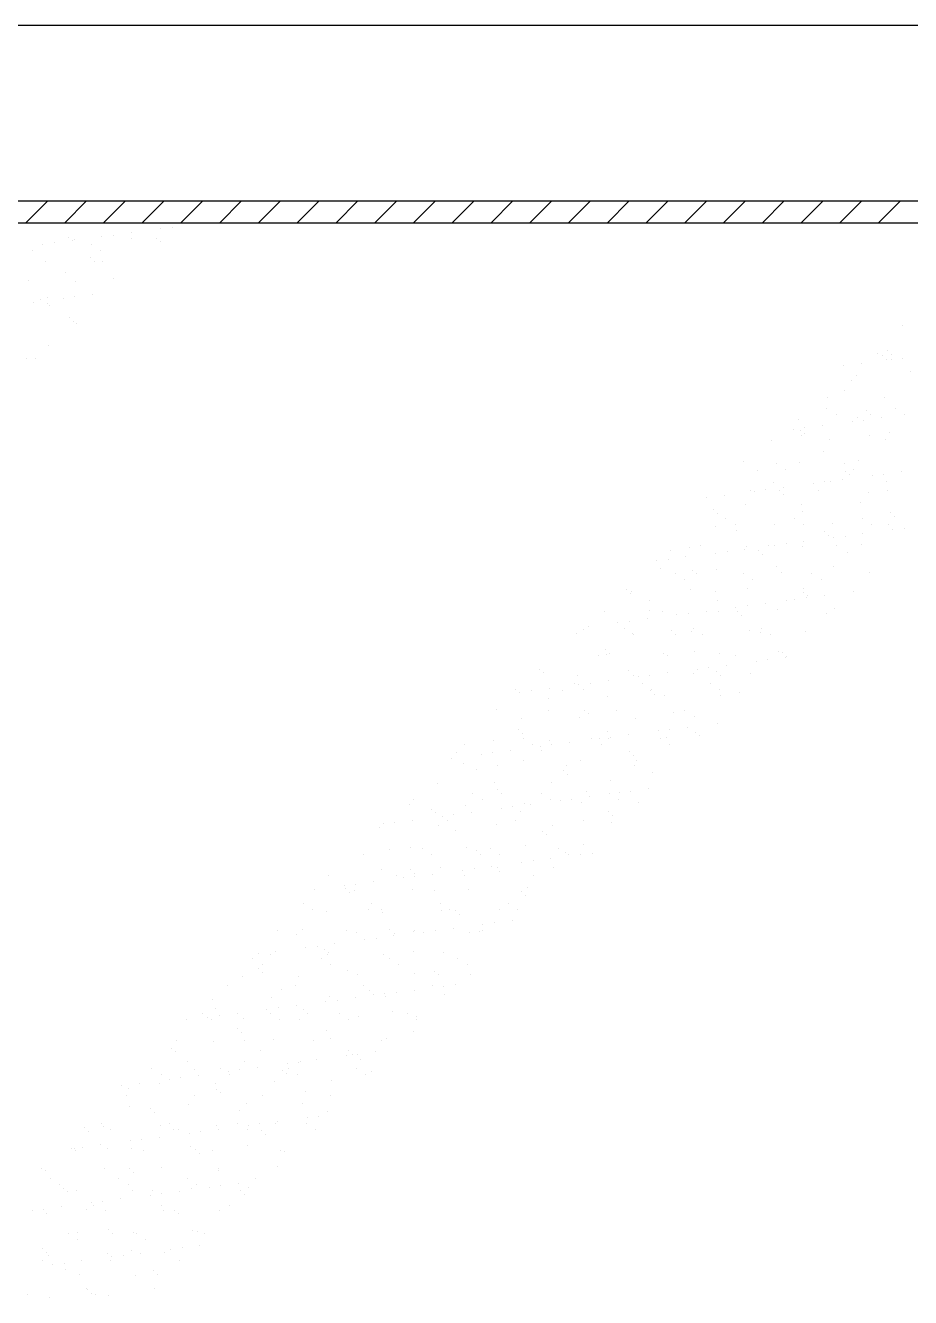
# Model space of a CAD drawing. Header units: inches. Extents: x 11.8 to 54.3, y 10.8 to 35.6.
# Drawn here: x 27.2042 to 27.4767, y 26.8789 to 27.2705 of the extents above; entities that cross this region are included whole.
import ezdxf

# ---------------------------------------------------------------- set-up
doc = ezdxf.new("R2010")
doc.units = ezdxf.units.IN
doc.header["$MEASUREMENT"] = 0
doc.layers.add('02', color=2, linetype='Continuous')

msp = doc.modelspace()

# ---------------------------------------------------------------- linework, layer by layer
at = {"layer": '02'}
for p, q in [((28.02281, 27.27054), (26.94281, 27.27054)), ((27.09401, 27.21654), (27.87161, 27.21654)), ((27.20437, 27.20979), (27.21112, 27.21654)), ((27.2163, 27.20979), (27.22305, 27.21654)), ((27.22823, 27.20979), (27.23498, 27.21654)), ((27.24017, 27.20979), (27.24692, 27.21654)), ((27.2521, 27.20979), (27.25885, 27.21654)), ((27.26403, 27.20979), (27.27078, 27.21654)), ((27.27596, 27.20979), (27.28271, 27.21654)), ((27.2879, 27.20979), (27.29465, 27.21654)), ((27.29983, 27.20979), (27.30658, 27.21654)), ((27.31176, 27.20979), (27.31851, 27.21654)), ((27.32369, 27.20979), (27.33044, 27.21654)), ((27.33563, 27.20979), (27.34238, 27.21654)), ((27.34756, 27.20979), (27.35431, 27.21654)), ((27.35949, 27.20979), (27.36624, 27.21654)), ((27.37142, 27.20979), (27.37817, 27.21654)), ((27.38336, 27.20979), (27.39011, 27.21654)), ((27.39529, 27.20979), (27.40204, 27.21654)), ((27.40722, 27.20979), (27.41397, 27.21654)), ((27.41915, 27.20979), (27.4259, 27.21654)), ((27.43109, 27.20979), (27.43784, 27.21654)), ((27.44302, 27.20979), (27.44977, 27.21654)), ((27.45495, 27.20979), (27.4617, 27.21654)), ((27.46688, 27.20979), (27.47363, 27.21654)), ((27.09806, 27.20979), (27.86756, 27.20979)), ((27.22778, 27.20555), (27.22778, 27.20555)), ((27.23129, 27.20601), (27.23129, 27.20601)), ((27.23678, 27.20673), (27.23678, 27.20673)), ((27.24594, 27.20794), (27.24594, 27.20794)), ((27.24946, 27.2084), (27.24946, 27.2084)), ((27.20961, 27.20316), (27.20961, 27.20316)), ((27.21312, 27.20362), (27.21312, 27.20362)), ((27.21749, 27.20531), (27.21749, 27.20531)), ((27.21861, 27.20434), (27.21861, 27.20434)), ((27.21922, 27.20467), (27.21922, 27.20467)), ((27.22443, 27.20297), (27.22443, 27.20297)), ((27.23689, 27.2049), (27.23689, 27.2049)), ((27.2445, 27.20508), (27.2445, 27.20508)), ((27.24574, 27.20394), (27.24574, 27.20394)), ((27.20625, 27.20112), (27.20625, 27.20112)), ((27.21052, 27.198), (27.21052, 27.198)), ((27.22421, 27.19915), (27.22421, 27.19915)), ((27.22545, 27.19801), (27.22545, 27.19801)), ((27.22727, 27.20115), (27.22727, 27.20115)), ((27.22779, 27.19791), (27.22779, 27.19791)), ((27.2165, 27.19459), (27.2165, 27.19459)), ((27.20516, 27.19209), (27.20516, 27.19209)), ((27.21965, 27.19167), (27.21965, 27.19167)), ((27.23132, 27.19263), (27.23132, 27.19263)), ((27.20886, 27.18603), (27.20886, 27.18603)), ((27.21103, 27.18671), (27.21103, 27.18671)), ((27.21583, 27.1865), (27.21583, 27.1865)), ((27.21934, 27.18696), (27.21934, 27.18696)), ((27.22483, 27.18768), (27.22483, 27.18768)), ((27.20666, 27.18529), (27.20666, 27.18529)), ((27.21095, 27.18499), (27.21095, 27.18499)), ((27.2117, 27.18421), (27.2117, 27.18421)), ((27.21775, 27.18055), (27.21775, 27.18055)), ((27.219, 27.17941), (27.219, 27.17941)), ((27.22007, 27.17866), (27.22007, 27.17866)), ((27.4742, 27.17814), (27.4742, 27.17814)), ((27.21137, 27.17198), (27.21137, 27.17198)), ((27.46955, 27.17048), (27.46955, 27.17048)), ((27.20458, 27.16811), (27.20458, 27.16811)), ((27.2074, 27.16791), (27.2074, 27.16791)), ((27.46153, 27.16642), (27.46153, 27.16642)), ((27.46655, 27.16958), (27.46655, 27.16958)), ((27.4681, 27.169), (27.4681, 27.169)), ((27.4694, 27.16777), (27.4694, 27.16777)), ((27.4707, 27.16762), (27.4707, 27.16762)), ((27.47079, 27.16934), (27.47079, 27.16934)), ((27.47422, 27.16809), (27.47422, 27.16809)), ((27.45605, 27.16569), (27.45605, 27.16569)), ((27.45996, 27.16275), (27.45996, 27.16275)), ((27.47667, 27.16396), (27.47667, 27.16396)), ((27.45863, 27.1612), (27.45863, 27.1612)), ((27.45126, 27.15607), (27.45126, 27.15607)), ((27.45637, 27.15804), (27.45637, 27.15804)), ((27.46853, 27.15599), (27.46853, 27.15599)), ((27.45098, 27.15264), (27.45098, 27.15264)), ((27.45383, 27.15083), (27.45383, 27.15083)), ((27.46309, 27.15188), (27.46309, 27.15188)), ((27.46434, 27.15074), (27.46434, 27.15074)), ((27.472, 27.15268), (27.472, 27.15268)), ((27.47485, 27.15087), (27.47485, 27.15087)), ((27.44216, 27.14909), (27.44216, 27.14909)), ((27.44959, 27.14737), (27.44959, 27.14737)), ((27.45876, 27.14857), (27.45876, 27.14857)), ((27.46039, 27.14974), (27.46039, 27.14974)), ((27.46227, 27.14904), (27.46227, 27.14904)), ((27.46776, 27.14976), (27.46776, 27.14976)), ((27.44059, 27.14618), (27.44059, 27.14618)), ((27.4428, 27.14596), (27.4428, 27.14596)), ((27.44306, 27.14426), (27.44306, 27.14426)), ((27.44405, 27.14482), (27.44405, 27.14482)), ((27.4441, 27.14665), (27.4441, 27.14665)), ((27.45169, 27.14307), (27.45169, 27.14307)), ((27.46408, 27.1443), (27.46408, 27.1443)), ((27.46895, 27.14298), (27.46895, 27.14298)), ((27.47021, 27.14536), (27.47021, 27.14536)), ((27.43402, 27.14284), (27.43402, 27.14284)), ((27.44992, 27.13943), (27.44992, 27.13943)), ((27.42531, 27.13616), (27.42531, 27.13616)), ((27.43542, 27.1357), (27.43542, 27.1357)), ((27.44258, 27.13608), (27.44258, 27.13608)), ((27.45644, 27.13574), (27.45644, 27.13574)), ((27.46081, 27.13674), (27.46081, 27.13674)), ((27.42963, 27.13351), (27.42963, 27.13351)), ((27.43826, 27.13389), (27.43826, 27.13389)), ((27.45664, 27.13328), (27.45664, 27.13328)), ((27.45788, 27.13214), (27.45788, 27.13214)), ((27.45928, 27.13392), (27.45928, 27.13392)), ((27.46498, 27.13192), (27.46498, 27.13192)), ((27.46849, 27.13238), (27.46849, 27.13238)), ((27.47398, 27.1331), (27.47398, 27.1331)), ((27.42749, 27.12732), (27.42749, 27.12732)), ((27.43215, 27.1276), (27.43215, 27.1276)), ((27.43444, 27.12983), (27.43444, 27.12983)), ((27.43635, 27.12735), (27.43635, 27.12735)), ((27.43764, 27.12832), (27.43764, 27.12832)), ((27.44681, 27.12953), (27.44681, 27.12953)), ((27.44851, 27.12736), (27.44851, 27.12736)), ((27.45032, 27.12999), (27.45032, 27.12999)), ((27.45211, 27.13006), (27.45211, 27.13006)), ((27.45581, 27.13071), (27.45581, 27.13071)), ((27.46938, 27.12998), (27.46938, 27.12998)), ((27.46953, 27.1274), (27.46953, 27.1274)), ((27.41399, 27.1252), (27.41399, 27.1252)), ((27.41947, 27.12593), (27.41947, 27.12593)), ((27.42864, 27.12713), (27.42864, 27.12713)), ((27.43759, 27.12621), (27.43759, 27.12621)), ((27.46124, 27.12373), (27.46124, 27.12373)), ((27.46375, 27.12676), (27.46375, 27.12676)), ((27.41605, 27.12143), (27.41605, 27.12143)), ((27.4173, 27.12029), (27.4173, 27.12029)), ((27.42574, 27.12316), (27.42574, 27.12316)), ((27.44301, 27.12307), (27.44301, 27.12307)), ((27.44346, 27.12083), (27.44346, 27.12083)), ((27.47047, 27.1206), (27.47047, 27.1206)), ((27.47172, 27.11946), (27.47172, 27.11946)), ((27.41664, 27.11617), (27.41664, 27.11617)), ((27.41985, 27.11876), (27.41985, 27.11876)), ((27.42269, 27.11695), (27.42269, 27.11695)), ((27.43487, 27.11683), (27.43487, 27.11683)), ((27.44087, 27.1188), (27.44087, 27.1188)), ((27.44371, 27.11698), (27.44371, 27.11698)), ((27.45254, 27.11705), (27.45254, 27.11705)), ((27.46189, 27.11884), (27.46189, 27.11884)), ((27.46473, 27.11702), (27.46473, 27.11702)), ((27.4698, 27.11697), (27.4698, 27.11697)), ((27.47472, 27.11572), (27.47472, 27.11572)), ((27.42317, 27.11491), (27.42317, 27.11491)), ((27.44387, 27.11166), (27.44387, 27.11166)), ((27.45018, 27.11468), (27.45018, 27.11468)), ((27.45142, 27.11354), (27.45142, 27.11354)), ((27.45303, 27.11287), (27.45303, 27.11287)), ((27.45655, 27.11333), (27.45655, 27.11333)), ((27.46204, 27.11405), (27.46204, 27.11405)), ((27.4712, 27.11526), (27.4712, 27.11526)), ((27.40288, 27.10898), (27.40288, 27.10898)), ((27.4085, 27.10993), (27.4085, 27.10993)), ((27.41192, 27.11038), (27.41192, 27.11038)), ((27.4167, 27.10808), (27.4167, 27.10808)), ((27.42021, 27.10855), (27.42021, 27.10855)), ((27.4257, 27.10927), (27.4257, 27.10927)), ((27.42617, 27.11015), (27.42617, 27.11015)), ((27.42989, 27.10875), (27.42989, 27.10875)), ((27.43294, 27.11042), (27.43294, 27.11042)), ((27.43486, 27.11048), (27.43486, 27.11048)), ((27.43838, 27.11094), (27.43838, 27.11094)), ((27.44343, 27.11007), (27.44343, 27.11007)), ((27.45396, 27.11046), (27.45396, 27.11046)), ((27.4573, 27.10816), (27.4573, 27.10816)), ((27.46166, 27.11073), (27.46166, 27.11073)), ((27.39853, 27.10569), (27.39853, 27.10569)), ((27.40204, 27.10615), (27.40204, 27.10615)), ((27.40753, 27.10688), (27.40753, 27.10688)), ((27.43113, 27.10761), (27.43113, 27.10761)), ((27.43529, 27.10382), (27.43529, 27.10382)), ((27.45296, 27.10405), (27.45296, 27.10405)), ((27.39979, 27.10325), (27.39979, 27.10325)), ((27.40428, 27.10182), (27.40428, 27.10182)), ((27.40712, 27.1), (27.40712, 27.1)), ((27.4096, 27.10283), (27.4096, 27.10283)), ((27.41084, 27.10169), (27.41084, 27.10169)), ((27.41706, 27.10317), (27.41706, 27.10317)), ((27.4253, 27.10186), (27.4253, 27.10186)), ((27.42814, 27.10004), (27.42814, 27.10004)), ((27.43701, 27.10223), (27.43701, 27.10223)), ((27.44632, 27.10189), (27.44632, 27.10189)), ((27.44916, 27.10008), (27.44916, 27.10008)), ((27.46402, 27.102), (27.46402, 27.102)), ((27.38931, 27.0969), (27.38931, 27.0969)), ((27.39069, 27.09626), (27.39069, 27.09626)), ((27.40892, 27.09692), (27.40892, 27.09692)), ((27.41671, 27.09631), (27.41671, 27.09631)), ((27.42659, 27.09715), (27.42659, 27.09715)), ((27.44372, 27.09608), (27.44372, 27.09608)), ((27.44386, 27.09706), (27.44386, 27.09706)), ((27.45926, 27.09621), (27.45926, 27.09621)), ((27.39055, 27.09576), (27.39055, 27.09576)), ((27.39635, 27.09344), (27.39635, 27.09344)), ((27.41737, 27.09348), (27.41737, 27.09348)), ((27.43192, 27.09261), (27.43192, 27.09261)), ((27.43839, 27.09351), (27.43839, 27.09351)), ((27.44109, 27.09382), (27.44109, 27.09382)), ((27.4446, 27.09428), (27.4446, 27.09428)), ((27.44497, 27.09494), (27.44497, 27.09494)), ((27.45009, 27.095), (27.45009, 27.095)), ((27.38255, 27.09002), (27.38255, 27.09002)), ((27.39642, 27.09038), (27.39642, 27.09038)), ((27.40022, 27.09024), (27.40022, 27.09024)), ((27.40475, 27.08903), (27.40475, 27.08903)), ((27.40826, 27.0895), (27.40826, 27.0895)), ((27.41375, 27.09022), (27.41375, 27.09022)), ((27.41749, 27.09016), (27.41749, 27.09016)), ((27.42292, 27.09143), (27.42292, 27.09143)), ((27.42343, 27.09015), (27.42343, 27.09015)), ((27.42468, 27.08901), (27.42468, 27.08901)), ((27.42643, 27.09189), (27.42643, 27.09189)), ((27.43572, 27.09082), (27.43572, 27.09082)), ((27.45084, 27.08955), (27.45084, 27.08955)), ((27.45339, 27.09104), (27.45339, 27.09104)), ((27.37613, 27.08446), (27.37613, 27.08446)), ((27.37741, 27.08544), (27.37741, 27.08544)), ((27.38658, 27.08664), (27.38658, 27.08664)), ((27.38871, 27.08488), (27.38871, 27.08488)), ((27.39009, 27.0871), (27.39009, 27.0871)), ((27.39558, 27.08783), (27.39558, 27.08783)), ((27.40314, 27.08423), (27.40314, 27.08423)), ((27.40973, 27.08492), (27.40973, 27.08492)), ((27.42702, 27.08414), (27.42702, 27.08414)), ((27.43075, 27.08495), (27.43075, 27.08495)), ((27.37385, 27.08334), (27.37385, 27.08334)), ((27.39112, 27.08326), (27.39112, 27.08326)), ((27.39155, 27.08306), (27.39155, 27.08306)), ((27.40439, 27.08309), (27.40439, 27.08309)), ((27.40935, 27.08391), (27.40935, 27.08391)), ((27.41258, 27.0831), (27.41258, 27.0831)), ((27.43055, 27.08363), (27.43055, 27.08363)), ((27.4336, 27.08314), (27.4336, 27.08314)), ((27.44428, 27.08406), (27.44428, 27.08406)), ((27.38078, 27.0765), (27.38078, 27.0765)), ((27.38285, 27.0783), (27.38285, 27.0783)), ((27.38298, 27.07701), (27.38298, 27.07701)), ((27.38409, 27.07716), (27.38409, 27.07716)), ((27.40064, 27.07724), (27.40064, 27.07724)), ((27.4018, 27.07654), (27.4018, 27.07654)), ((27.41026, 27.07771), (27.41026, 27.07771)), ((27.41791, 27.07715), (27.41791, 27.07715)), ((27.42282, 27.07657), (27.42282, 27.07657)), ((27.43614, 27.07781), (27.43614, 27.07781)), ((27.43727, 27.07747), (27.43727, 27.07747)), ((27.43851, 27.07633), (27.43851, 27.07633)), ((27.36256, 27.07238), (27.36256, 27.07238)), ((27.41097, 27.07238), (27.41097, 27.07238)), ((27.41449, 27.07284), (27.41449, 27.07284)), ((27.41997, 27.07356), (27.41997, 27.07356)), ((27.42914, 27.07477), (27.42914, 27.07477)), ((27.43266, 27.07523), (27.43266, 27.07523)), ((27.43814, 27.07595), (27.43814, 27.07595)), ((27.3638, 27.07124), (27.3638, 27.07124)), ((27.37427, 27.07033), (27.37427, 27.07033)), ((27.38363, 27.06878), (27.38363, 27.06878)), ((27.38997, 27.07178), (27.38997, 27.07178)), ((27.39154, 27.07025), (27.39154, 27.07025)), ((27.3928, 27.06998), (27.3928, 27.06998)), ((27.39632, 27.07045), (27.39632, 27.07045)), ((27.4018, 27.07117), (27.4018, 27.07117)), ((27.40977, 27.07091), (27.40977, 27.07091)), ((27.41698, 27.07155), (27.41698, 27.07155)), ((27.41822, 27.07041), (27.41822, 27.07041)), ((27.42744, 27.07113), (27.42744, 27.07113)), ((27.35497, 27.06608), (27.35497, 27.06608)), ((27.35646, 27.0652), (27.35646, 27.0652)), ((27.35998, 27.06566), (27.35998, 27.06566)), ((27.36547, 27.06639), (27.36547, 27.06639)), ((27.36967, 27.06586), (27.36967, 27.06586)), ((27.37314, 27.06794), (27.37314, 27.06794)), ((27.37463, 27.06759), (27.37463, 27.06759)), ((27.37599, 27.06612), (27.37599, 27.06612)), ((27.37815, 27.06806), (27.37815, 27.06806)), ((27.39416, 27.06797), (27.39416, 27.06797)), ((27.39668, 27.06562), (27.39668, 27.06562)), ((27.39701, 27.06616), (27.39701, 27.06616)), ((27.41518, 27.06801), (27.41518, 27.06801)), ((27.41803, 27.0662), (27.41803, 27.0662)), ((27.42409, 27.06503), (27.42409, 27.06503)), ((27.36517, 27.06335), (27.36517, 27.06335)), ((27.3834, 27.064), (27.3834, 27.064)), ((27.39793, 27.06448), (27.39793, 27.06448)), ((27.40107, 27.06423), (27.40107, 27.06423)), ((27.41834, 27.06415), (27.41834, 27.06415)), ((27.34938, 27.05993), (27.34938, 27.05993)), ((27.35703, 27.0571), (27.35703, 27.0571)), ((27.36521, 27.05956), (27.36521, 27.05956)), ((27.3747, 27.05733), (27.3747, 27.05733)), ((27.37639, 27.0597), (27.37639, 27.0597)), ((27.37764, 27.05856), (27.37764, 27.05856)), ((27.38623, 27.05959), (27.38623, 27.05959)), ((27.39197, 27.05724), (27.39197, 27.05724)), ((27.4038, 27.0591), (27.4038, 27.0591)), ((27.40725, 27.05963), (27.40725, 27.05963)), ((27.4102, 27.0579), (27.4102, 27.0579)), ((27.3561, 27.05378), (27.3561, 27.05378)), ((27.38351, 27.05318), (27.38351, 27.05318)), ((27.39903, 27.05333), (27.39903, 27.05333)), ((27.40254, 27.05379), (27.40254, 27.05379)), ((27.40803, 27.05451), (27.40803, 27.05451)), ((27.41052, 27.05295), (27.41052, 27.05295)), ((27.4172, 27.05572), (27.4172, 27.05572)), ((27.3394, 27.04914), (27.3394, 27.04914)), ((27.34833, 27.05042), (27.34833, 27.05042)), ((27.35735, 27.05264), (27.35735, 27.05264)), ((27.35757, 27.051), (27.35757, 27.051)), ((27.36042, 27.04918), (27.36042, 27.04918)), ((27.3656, 27.05034), (27.3656, 27.05034)), ((27.3662, 27.04901), (27.3662, 27.04901)), ((27.37169, 27.04973), (27.37169, 27.04973)), ((27.37859, 27.05103), (27.37859, 27.05103)), ((27.38086, 27.05094), (27.38086, 27.05094)), ((27.38144, 27.04922), (27.38144, 27.04922)), ((27.38383, 27.051), (27.38383, 27.051)), ((27.38437, 27.0514), (27.38437, 27.0514)), ((27.38986, 27.05212), (27.38986, 27.05212)), ((27.39961, 27.05107), (27.39961, 27.05107)), ((27.4015, 27.05122), (27.4015, 27.05122)), ((27.40246, 27.04926), (27.40246, 27.04926)), ((27.41176, 27.05181), (27.41176, 27.05181)), ((27.33705, 27.04671), (27.33705, 27.04671)), ((27.34452, 27.04615), (27.34452, 27.04615)), ((27.34803, 27.04661), (27.34803, 27.04661)), ((27.35352, 27.04734), (27.35352, 27.04734)), ((27.36269, 27.04854), (27.36269, 27.04854)), ((27.36322, 27.04725), (27.36322, 27.04725)), ((27.39023, 27.04702), (27.39023, 27.04702)), ((27.39147, 27.04588), (27.39147, 27.04588)), ((27.33535, 27.04494), (27.33535, 27.04494)), ((27.33922, 27.04344), (27.33922, 27.04344)), ((27.34293, 27.04133), (27.34293, 27.04133)), ((27.34964, 27.04262), (27.34964, 27.04262)), ((27.35746, 27.0441), (27.35746, 27.0441)), ((27.36994, 27.0411), (27.36994, 27.0411)), ((27.37066, 27.04265), (27.37066, 27.04265)), ((27.37512, 27.04432), (27.37512, 27.04432)), ((27.39168, 27.04269), (27.39168, 27.04269)), ((27.39239, 27.04424), (27.39239, 27.04424)), ((27.33108, 27.03719), (27.33108, 27.03719)), ((27.34875, 27.03742), (27.34875, 27.03742)), ((27.36602, 27.03734), (27.36602, 27.03734)), ((27.37118, 27.03996), (27.37118, 27.03996)), ((27.38425, 27.03799), (27.38425, 27.03799)), ((27.39734, 27.0405), (27.39734, 27.0405)), ((27.342, 27.03405), (27.342, 27.03405)), ((27.34965, 27.03517), (27.34965, 27.03517)), ((27.35089, 27.03403), (27.35089, 27.03403)), ((27.36302, 27.03409), (27.36302, 27.03409)), ((27.37705, 27.03458), (27.37705, 27.03458)), ((27.38404, 27.03413), (27.38404, 27.03413)), ((27.38708, 27.03428), (27.38708, 27.03428)), ((27.39059, 27.03474), (27.39059, 27.03474)), ((27.39608, 27.03546), (27.39608, 27.03546)), ((27.32238, 27.03052), (27.32238, 27.03052)), ((27.32383, 27.0322), (27.32383, 27.0322)), ((27.33965, 27.03043), (27.33965, 27.03043)), ((27.34485, 27.03224), (27.34485, 27.03224)), ((27.35074, 27.02949), (27.35074, 27.02949)), ((27.35426, 27.02996), (27.35426, 27.02996)), ((27.35788, 27.03109), (27.35788, 27.03109)), ((27.35974, 27.03068), (27.35974, 27.03068)), ((27.36587, 27.03228), (27.36587, 27.03228)), ((27.36891, 27.03189), (27.36891, 27.03189)), ((27.37242, 27.03235), (27.37242, 27.03235)), ((27.37555, 27.03132), (27.37555, 27.03132)), ((27.37791, 27.03307), (27.37791, 27.03307)), ((27.38689, 27.03232), (27.38689, 27.03232)), ((27.39282, 27.03123), (27.39282, 27.03123)), ((27.3234, 27.02589), (27.3234, 27.02589)), ((27.32935, 27.02925), (27.32935, 27.02925)), ((27.3306, 27.02811), (27.3306, 27.02811)), ((27.33257, 27.0271), (27.33257, 27.0271)), ((27.33407, 27.02567), (27.33407, 27.02567)), ((27.33609, 27.02756), (27.33609, 27.02756)), ((27.34157, 27.02829), (27.34157, 27.02829)), ((27.3551, 27.02571), (27.3551, 27.02571)), ((27.35676, 27.02865), (27.35676, 27.02865)), ((27.37612, 27.02575), (27.37612, 27.02575)), ((27.38377, 27.02842), (27.38377, 27.02842)), ((27.38502, 27.02728), (27.38502, 27.02728)), ((27.31328, 27.02353), (27.31328, 27.02353)), ((27.3144, 27.02471), (27.3144, 27.02471)), ((27.31792, 27.02517), (27.31792, 27.02517)), ((27.33151, 27.02419), (27.33151, 27.02419)), ((27.33647, 27.02273), (27.33647, 27.02273)), ((27.34918, 27.02441), (27.34918, 27.02441)), ((27.36348, 27.0225), (27.36348, 27.0225)), ((27.36645, 27.02433), (27.36645, 27.02433)), ((27.38468, 27.02499), (27.38468, 27.02499)), ((27.35831, 27.01808), (27.35831, 27.01808)), ((27.36472, 27.02136), (27.36472, 27.02136)), ((27.37597, 27.01831), (27.37597, 27.01831)), ((27.30826, 27.01526), (27.30826, 27.01526)), ((27.31618, 27.0168), (27.31618, 27.0168)), ((27.32281, 27.01751), (27.32281, 27.01751)), ((27.32643, 27.01711), (27.32643, 27.01711)), ((27.32928, 27.0153), (27.32928, 27.0153)), ((27.34007, 27.01743), (27.34007, 27.01743)), ((27.34319, 27.01657), (27.34319, 27.01657)), ((27.34443, 27.01543), (27.34443, 27.01543)), ((27.34745, 27.01715), (27.34745, 27.01715)), ((27.3503, 27.01534), (27.3503, 27.01534)), ((27.36597, 27.01402), (27.36597, 27.01402)), ((27.36847, 27.01719), (27.36847, 27.01719)), ((27.3706, 27.01598), (27.3706, 27.01598)), ((27.37132, 27.01538), (27.37132, 27.01538)), ((27.37513, 27.01523), (27.37513, 27.01523)), ((27.37865, 27.01569), (27.37865, 27.01569)), ((27.3137, 27.01052), (27.3137, 27.01052)), ((27.3229, 27.01065), (27.3229, 27.01065)), ((27.33194, 27.01118), (27.33194, 27.01118)), ((27.3388, 27.01044), (27.3388, 27.01044)), ((27.34231, 27.01091), (27.34231, 27.01091)), ((27.3478, 27.01163), (27.3478, 27.01163)), ((27.3496, 27.01141), (27.3496, 27.01141)), ((27.35031, 27.01005), (27.35031, 27.01005)), ((27.35697, 27.01284), (27.35697, 27.01284)), ((27.36048, 27.0133), (27.36048, 27.0133)), ((27.36687, 27.01132), (27.36687, 27.01132)), ((27.29749, 27.0087), (27.29749, 27.0087)), ((27.30597, 27.00612), (27.30597, 27.00612)), ((27.31146, 27.00685), (27.31146, 27.00685)), ((27.31851, 27.00873), (27.31851, 27.00873)), ((27.32063, 27.00805), (27.32063, 27.00805)), ((27.32414, 27.00951), (27.32414, 27.00951)), ((27.32414, 27.00851), (27.32414, 27.00851)), ((27.32963, 27.00924), (27.32963, 27.00924)), ((27.33953, 27.00877), (27.33953, 27.00877)), ((27.36055, 27.00881), (27.36055, 27.00881)), ((27.29329, 27.00445), (27.29329, 27.00445)), ((27.30246, 27.00566), (27.30246, 27.00566)), ((27.30261, 27.00472), (27.30261, 27.00472)), ((27.30385, 27.00358), (27.30385, 27.00358)), ((27.30556, 27.00428), (27.30556, 27.00428)), ((27.32323, 27.0045), (27.32323, 27.0045)), ((27.33001, 27.00413), (27.33001, 27.00413)), ((27.3405, 27.00442), (27.3405, 27.00442)), ((27.35702, 27.0039), (27.35702, 27.0039)), ((27.35827, 27.00276), (27.35827, 27.00276)), ((27.35873, 27.00508), (27.35873, 27.00508)), ((27.28984, 27.00013), (27.28984, 27.00013)), ((27.29269, 26.99832), (27.29269, 26.99832)), ((27.30972, 26.9982), (27.30972, 26.9982)), ((27.31086, 27.00017), (27.31086, 27.00017)), ((27.31371, 26.99836), (27.31371, 26.99836)), ((27.33188, 27.00021), (27.33188, 27.00021)), ((27.33236, 26.99818), (27.33236, 26.99818)), ((27.33473, 26.9984), (27.33473, 26.9984)), ((27.33673, 26.99797), (27.33673, 26.99797)), ((27.35003, 26.9984), (27.35003, 26.9984)), ((27.3529, 27.00025), (27.3529, 27.00025)), ((27.35575, 26.99844), (27.35575, 26.99844)), ((27.29686, 26.9976), (27.29686, 26.9976)), ((27.31413, 26.99752), (27.31413, 26.99752)), ((27.33798, 26.99683), (27.33798, 26.99683)), ((27.34853, 26.99425), (27.34853, 26.99425)), ((27.35402, 26.99497), (27.35402, 26.99497)), ((27.28192, 26.99175), (27.28192, 26.99175)), ((27.28776, 26.99062), (27.28776, 26.99062)), ((27.28943, 26.99228), (27.28943, 26.99228)), ((27.30294, 26.99179), (27.30294, 26.99179)), ((27.30599, 26.99127), (27.30599, 26.99127)), ((27.31644, 26.99205), (27.31644, 26.99205)), ((27.31768, 26.99019), (27.31768, 26.99019)), ((27.31769, 26.99091), (27.31769, 26.99091)), ((27.32366, 26.9915), (27.32366, 26.9915)), ((27.32396, 26.99183), (27.32396, 26.99183)), ((27.32685, 26.99139), (27.32685, 26.99139)), ((27.33036, 26.99186), (27.33036, 26.99186)), ((27.33585, 26.99258), (27.33585, 26.99258)), ((27.34093, 26.99141), (27.34093, 26.99141)), ((27.34385, 26.99145), (27.34385, 26.99145)), ((27.34498, 26.99187), (27.34498, 26.99187)), ((27.34502, 26.99379), (27.34502, 26.99379)), ((27.29051, 26.98661), (27.29051, 26.98661)), ((27.29402, 26.98707), (27.29402, 26.98707)), ((27.29951, 26.9878), (27.29951, 26.9878)), ((27.30868, 26.989), (27.30868, 26.989)), ((27.31219, 26.98947), (27.31219, 26.98947)), ((27.27427, 26.98319), (27.27427, 26.98319)), ((27.27585, 26.98468), (27.27585, 26.98468)), ((27.27962, 26.98437), (27.27962, 26.98437)), ((27.28134, 26.9854), (27.28134, 26.9854)), ((27.29529, 26.98323), (27.29529, 26.98323)), ((27.29615, 26.98612), (27.29615, 26.98612)), ((27.29729, 26.9846), (27.29729, 26.9846)), ((27.29739, 26.98498), (27.29739, 26.98498)), ((27.31455, 26.98451), (27.31455, 26.98451)), ((27.31632, 26.98327), (27.31632, 26.98327)), ((27.32356, 26.98553), (27.32356, 26.98553)), ((27.33279, 26.98517), (27.33279, 26.98517)), ((27.33734, 26.98331), (27.33734, 26.98331)), ((27.27586, 26.9802), (27.27586, 26.9802)), ((27.2771, 26.97906), (27.2771, 26.97906)), ((27.27712, 26.98138), (27.27712, 26.98138)), ((27.29814, 26.98142), (27.29814, 26.98142)), ((27.30327, 26.9796), (27.30327, 26.9796)), ((27.31916, 26.98146), (27.31916, 26.98146)), ((27.32408, 26.97849), (27.32408, 26.97849)), ((27.33028, 26.97937), (27.33028, 26.97937)), ((27.34018, 26.98149), (27.34018, 26.98149)), ((27.34135, 26.97841), (27.34135, 26.97841)), ((27.26635, 26.97481), (27.26635, 26.97481)), ((27.27092, 26.97769), (27.27092, 26.97769)), ((27.28737, 26.97485), (27.28737, 26.97485)), ((27.28818, 26.97761), (27.28818, 26.97761)), ((27.30641, 26.97827), (27.30641, 26.97827)), ((27.30839, 26.97489), (27.30839, 26.97489)), ((27.32941, 26.97493), (27.32941, 26.97493)), ((27.33152, 26.97823), (27.33152, 26.97823)), ((27.33307, 26.97474), (27.33307, 26.97474)), ((27.33659, 26.9752), (27.33659, 26.9752)), ((27.26181, 26.97071), (27.26181, 26.97071)), ((27.28004, 26.97136), (27.28004, 26.97136)), ((27.28298, 26.97368), (27.28298, 26.97368)), ((27.29771, 26.97159), (27.29771, 26.97159)), ((27.30574, 26.97114), (27.30574, 26.97114)), ((27.30999, 26.97344), (27.30999, 26.97344)), ((27.31123, 26.9723), (27.31123, 26.9723)), ((27.3149, 26.97235), (27.3149, 26.97235)), ((27.31498, 26.97151), (27.31498, 26.97151)), ((27.31842, 26.97281), (27.31842, 26.97281)), ((27.3239, 26.97353), (27.3239, 26.97353)), ((27.33321, 26.97216), (27.33321, 26.97216)), ((27.26268, 26.96775), (27.26268, 26.96775)), ((27.27856, 26.96756), (27.27856, 26.96756)), ((27.28208, 26.96802), (27.28208, 26.96802)), ((27.28757, 26.96875), (27.28757, 26.96875)), ((27.28969, 26.96752), (27.28969, 26.96752)), ((27.29673, 26.96995), (27.29673, 26.96995)), ((27.30025, 26.97042), (27.30025, 26.97042)), ((27.3171, 26.96692), (27.3171, 26.96692)), ((27.25367, 26.96446), (27.25367, 26.96446)), ((27.25871, 26.96625), (27.25871, 26.96625)), ((27.2604, 26.96517), (27.2604, 26.96517)), ((27.26155, 26.96444), (27.26155, 26.96444)), ((27.26391, 26.96563), (27.26391, 26.96563)), ((27.2694, 26.96635), (27.2694, 26.96635)), ((27.27134, 26.96469), (27.27134, 26.96469)), ((27.27973, 26.96629), (27.27973, 26.96629)), ((27.28257, 26.96448), (27.28257, 26.96448)), ((27.28861, 26.9646), (27.28861, 26.9646)), ((27.29094, 26.96638), (27.29094, 26.96638)), ((27.30075, 26.96633), (27.30075, 26.96633)), ((27.30359, 26.96452), (27.30359, 26.96452)), ((27.30684, 26.96526), (27.30684, 26.96526)), ((27.32177, 26.96637), (27.32177, 26.96637)), ((27.32451, 26.96549), (27.32451, 26.96549)), ((27.32461, 26.96455), (27.32461, 26.96455)), ((27.2694, 26.9616), (27.2694, 26.9616)), ((27.27065, 26.96046), (27.27065, 26.96046)), ((27.29681, 26.961), (27.29681, 26.961)), ((27.32382, 26.96077), (27.32382, 26.96077)), ((27.24911, 26.95567), (27.24911, 26.95567)), ((27.25078, 26.95787), (27.25078, 26.95787)), ((27.26224, 26.9577), (27.26224, 26.9577)), ((27.2718, 26.95791), (27.2718, 26.95791)), ((27.27652, 26.95507), (27.27652, 26.95507)), ((27.28047, 26.95836), (27.28047, 26.95836)), ((27.29282, 26.95795), (27.29282, 26.95795)), ((27.29814, 26.95858), (27.29814, 26.95858)), ((27.31384, 26.95799), (27.31384, 26.95799)), ((27.3154, 26.9585), (27.3154, 26.9585)), ((27.25036, 26.95453), (27.25036, 26.95453)), ((27.2541, 26.95145), (27.2541, 26.95145)), ((27.27177, 26.95168), (27.27177, 26.95168)), ((27.2883, 26.95137), (27.2883, 26.95137)), ((27.28903, 26.9516), (27.28903, 26.9516)), ((27.29379, 26.95209), (27.29379, 26.95209)), ((27.30296, 26.9533), (27.30296, 26.9533)), ((27.30353, 26.95484), (27.30353, 26.95484)), ((27.30477, 26.9537), (27.30477, 26.9537)), ((27.30647, 26.95376), (27.30647, 26.95376)), ((27.30727, 26.95225), (27.30727, 26.95225)), ((27.31196, 26.95448), (27.31196, 26.95448)), ((27.24314, 26.94931), (27.24314, 26.94931)), ((27.24598, 26.9475), (27.24598, 26.9475)), ((27.25623, 26.94915), (27.25623, 26.94915)), ((27.25745, 26.9473), (27.25745, 26.9473)), ((27.26416, 26.94935), (27.26416, 26.94935)), ((27.26662, 26.94851), (27.26662, 26.94851)), ((27.267, 26.94754), (27.267, 26.94754)), ((27.27013, 26.94897), (27.27013, 26.94897)), ((27.27562, 26.9497), (27.27562, 26.9497)), ((27.28324, 26.94892), (27.28324, 26.94892)), ((27.28448, 26.94778), (27.28448, 26.94778)), ((27.28479, 26.9509), (27.28479, 26.9509)), ((27.28518, 26.94939), (27.28518, 26.94939)), ((27.28802, 26.94757), (27.28802, 26.94757)), ((27.3062, 26.94943), (27.3062, 26.94943)), ((27.30904, 26.94761), (27.30904, 26.94761)), ((27.31065, 26.94832), (27.31065, 26.94832)), ((27.23379, 26.94419), (27.23379, 26.94419)), ((27.23594, 26.94323), (27.23594, 26.94323)), ((27.23928, 26.94491), (27.23928, 26.94491)), ((27.2454, 26.94478), (27.2454, 26.94478)), ((27.24845, 26.94612), (27.24845, 26.94612)), ((27.25196, 26.94658), (27.25196, 26.94658)), ((27.26266, 26.94469), (27.26266, 26.94469)), ((27.28089, 26.94535), (27.28089, 26.94535)), ((27.29856, 26.94558), (27.29856, 26.94558)), ((27.23521, 26.94093), (27.23521, 26.94093)), ((27.25623, 26.94097), (27.25623, 26.94097)), ((27.26295, 26.94299), (27.26295, 26.94299)), ((27.26419, 26.94185), (27.26419, 26.94185)), ((27.27725, 26.94101), (27.27725, 26.94101)), ((27.29035, 26.9424), (27.29035, 26.9424)), ((27.29827, 26.94105), (27.29827, 26.94105)), ((27.23629, 26.93779), (27.23629, 26.93779)), ((27.24265, 26.93707), (27.24265, 26.93707)), ((27.2439, 26.93593), (27.2439, 26.93593)), ((27.25452, 26.93845), (27.25452, 26.93845)), ((27.27006, 26.93647), (27.27006, 26.93647)), ((27.27219, 26.93867), (27.27219, 26.93867)), ((27.28946, 26.93859), (27.28946, 26.93859)), ((27.29707, 26.93624), (27.29707, 26.93624)), ((27.22757, 26.93237), (27.22757, 26.93237)), ((27.22815, 26.93155), (27.22815, 26.93155)), ((27.24582, 26.93177), (27.24582, 26.93177)), ((27.24859, 26.93241), (27.24859, 26.93241)), ((27.26309, 26.93169), (27.26309, 26.93169)), ((27.26961, 26.93245), (27.26961, 26.93245)), ((27.27284, 26.93185), (27.27284, 26.93185)), ((27.27636, 26.93232), (27.27636, 26.93232)), ((27.28132, 26.93235), (27.28132, 26.93235)), ((27.28184, 26.93304), (27.28184, 26.93304)), ((27.29063, 26.93249), (27.29063, 26.93249)), ((27.29101, 26.93425), (27.29101, 26.93425)), ((27.29453, 26.93471), (27.29453, 26.93471)), ((27.22236, 26.93115), (27.22236, 26.93115)), ((27.22361, 26.93001), (27.22361, 26.93001)), ((27.23041, 26.93056), (27.23041, 26.93056)), ((27.24002, 26.92753), (27.24002, 26.92753)), ((27.2455, 26.92826), (27.2455, 26.92826)), ((27.24977, 26.93055), (27.24977, 26.93055)), ((27.25143, 26.9306), (27.25143, 26.9306)), ((27.25467, 26.92946), (27.25467, 26.92946)), ((27.25819, 26.92992), (27.25819, 26.92992)), ((27.26367, 26.93065), (27.26367, 26.93065)), ((27.27245, 26.93063), (27.27245, 26.93063)), ((27.27678, 26.93032), (27.27678, 26.93032)), ((27.27803, 26.92918), (27.27803, 26.92918)), ((27.29348, 26.93067), (27.29348, 26.93067)), ((27.21833, 26.92468), (27.21833, 26.92468)), ((27.21945, 26.92487), (27.21945, 26.92487)), ((27.21964, 26.92399), (27.21964, 26.92399)), ((27.22185, 26.92514), (27.22185, 26.92514)), ((27.22733, 26.92586), (27.22733, 26.92586)), ((27.22948, 26.92462), (27.22948, 26.92462)), ((27.2365, 26.92707), (27.2365, 26.92707)), ((27.23672, 26.92479), (27.23672, 26.92479)), ((27.24066, 26.92403), (27.24066, 26.92403)), ((27.25495, 26.92544), (27.25495, 26.92544)), ((27.25649, 26.92439), (27.25649, 26.92439)), ((27.26168, 26.92407), (27.26168, 26.92407)), ((27.27262, 26.92567), (27.27262, 26.92567)), ((27.2827, 26.92411), (27.2827, 26.92411)), ((27.2839, 26.9238), (27.2839, 26.9238)), ((27.25773, 26.92325), (27.25773, 26.92325)), ((27.20919, 26.9187), (27.20919, 26.9187)), ((27.21035, 26.91788), (27.21035, 26.91788)), ((27.22858, 26.91854), (27.22858, 26.91854)), ((27.2362, 26.91847), (27.2362, 26.91847)), ((27.23744, 26.91733), (27.23744, 26.91733)), ((27.24625, 26.91877), (27.24625, 26.91877)), ((27.26351, 26.91868), (27.26351, 26.91868)), ((27.26361, 26.91787), (27.26361, 26.91787)), ((27.28174, 26.91934), (27.28174, 26.91934)), ((27.212, 26.91543), (27.212, 26.91543)), ((27.21484, 26.91362), (27.21484, 26.91362)), ((27.21591, 26.91254), (27.21591, 26.91254)), ((27.21988, 26.91186), (27.21988, 26.91186)), ((27.23302, 26.91547), (27.23302, 26.91547)), ((27.23587, 26.91365), (27.23587, 26.91365)), ((27.24332, 26.91195), (27.24332, 26.91195)), ((27.25404, 26.91551), (27.25404, 26.91551)), ((27.25537, 26.91244), (27.25537, 26.91244)), ((27.25689, 26.91369), (27.25689, 26.91369)), ((27.2609, 26.9128), (27.2609, 26.9128)), ((27.26441, 26.91327), (27.26441, 26.91327)), ((27.2699, 26.91399), (27.2699, 26.91399)), ((27.27304, 26.91266), (27.27304, 26.91266)), ((27.27506, 26.91554), (27.27506, 26.91554)), ((27.21715, 26.9114), (27.21715, 26.9114)), ((27.22456, 26.90802), (27.22456, 26.90802)), ((27.22807, 26.90848), (27.22807, 26.90848)), ((27.23356, 26.90921), (27.23356, 26.90921)), ((27.23714, 26.91178), (27.23714, 26.91178)), ((27.24273, 26.91041), (27.24273, 26.91041)), ((27.24624, 26.91088), (27.24624, 26.91088)), ((27.25173, 26.9116), (27.25173, 26.9116)), ((27.27032, 26.91172), (27.27032, 26.91172)), ((27.27157, 26.91058), (27.27157, 26.91058)), ((27.20639, 26.90563), (27.20639, 26.90563)), ((27.2099, 26.90609), (27.2099, 26.90609)), ((27.21077, 26.90488), (27.21077, 26.90488)), ((27.21539, 26.90681), (27.21539, 26.90681)), ((27.22302, 26.90602), (27.22302, 26.90602)), ((27.22509, 26.90709), (27.22509, 26.90709)), ((27.229, 26.90553), (27.229, 26.90553)), ((27.24611, 26.90713), (27.24611, 26.90713)), ((27.24667, 26.90576), (27.24667, 26.90576)), ((27.25003, 26.90579), (27.25003, 26.90579)), ((27.25128, 26.90465), (27.25128, 26.90465)), ((27.26394, 26.90568), (27.26394, 26.90568)), ((27.26713, 26.90716), (27.26713, 26.90716)), ((27.21745, 26.89853), (27.21745, 26.89853)), ((27.2203, 26.89886), (27.2203, 26.89886)), ((27.2203, 26.89671), (27.2203, 26.89671)), ((27.22974, 26.89987), (27.22974, 26.89987)), ((27.23099, 26.89873), (27.23099, 26.89873)), ((27.23757, 26.89877), (27.23757, 26.89877)), ((27.23847, 26.89857), (27.23847, 26.89857)), ((27.24132, 26.89675), (27.24132, 26.89675)), ((27.2558, 26.89943), (27.2558, 26.89943)), ((27.25715, 26.89927), (27.25715, 26.89927)), ((27.25949, 26.8986), (27.25949, 26.8986)), ((27.20945, 26.89394), (27.20945, 26.89394)), ((27.21069, 26.8928), (27.21069, 26.8928)), ((27.22943, 26.89253), (27.22943, 26.89253)), ((27.23686, 26.89335), (27.23686, 26.89335)), ((27.23978, 26.89255), (27.23978, 26.89255)), ((27.2471, 26.89275), (27.2471, 26.89275)), ((27.24895, 26.89376), (27.24895, 26.89376)), ((27.25246, 26.89422), (27.25246, 26.89422)), ((27.25795, 26.89494), (27.25795, 26.89494)), ((27.20952, 26.89015), (27.20952, 26.89015)), ((27.2112, 26.89187), (27.2112, 26.89187)), ((27.21261, 26.88897), (27.21261, 26.88897)), ((27.21612, 26.88943), (27.21612, 26.88943)), ((27.22161, 26.89016), (27.22161, 26.89016)), ((27.23054, 26.89019), (27.23054, 26.89019)), ((27.23078, 26.89136), (27.23078, 26.89136)), ((27.23429, 26.89183), (27.23429, 26.89183)), ((27.25156, 26.89022), (27.25156, 26.89022)), ((27.21657, 26.88742), (27.21657, 26.88742)), ((27.22073, 26.88585), (27.22073, 26.88585)), ((27.23799, 26.88577), (27.23799, 26.88577)), ((27.24358, 26.88719), (27.24358, 26.88719)), ((27.24482, 26.88605), (27.24482, 26.88605)), ((27.2229, 26.88162), (27.2229, 26.88162)), ((27.22329, 26.88126), (27.22329, 26.88126)), ((27.24392, 26.88166), (27.24392, 26.88166)), ((27.20473, 26.87977), (27.20473, 26.87977)), ((27.21162, 26.87887), (27.21162, 26.87887)), ((27.22453, 26.88012), (27.22453, 26.88012)), ((27.22575, 26.87981), (27.22575, 26.87981)), ((27.22985, 26.87952), (27.22985, 26.87952))]:
    msp.add_line(p, q, dxfattribs=at)

doc.saveas('drawing.dxf')
